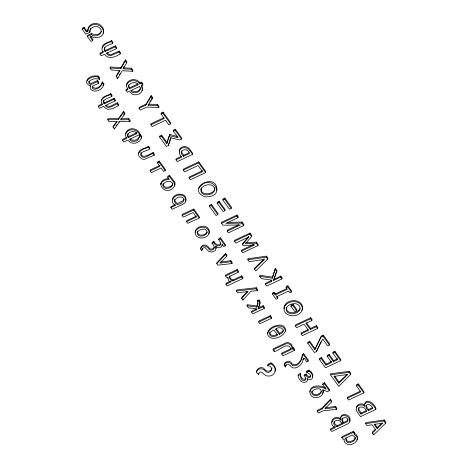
<?xml version="1.0" encoding="UTF-8"?>
<svg xmlns="http://www.w3.org/2000/svg" width="468" height="468" viewBox="0 0 468 468"><rect width="100%" height="100%" fill="white"/><g stroke="black" fill="none" stroke-linecap="round" stroke-linejoin="round"><path stroke-width="0.7" d="M364.332 406.048C365.666 397.467 374.441 405.142 375.745 409.471L360.518 416.643C358.821 413.87 354.539 410.29 356.932 406.686C358.74 404.475 362.22 404.364 364.332 406.048C364.87 396.484 374.394 403.118 375.956 408.435L375.745 409.471M172.926 183.035C172.844 187.984 162.127 189.359 163.256 183.327M103.492 100.509L104.282 102.872L104.072 103.908L113.946 99.263L114.151 98.221L104.282 102.872M355.393 437.247C355.247 440.224 351.497 441.382 349.011 441.593A2.551 2.118 11.3 0 1 347.116 440.821L346.232 439.557L345.934 437.913M92.746 40.622L90.207 37.089L91.476 36.492C94.501 37.99 98.338 38.154 101.17 36.13A7.166 5.955 11.3 0 0 103.358 33.158C105.499 26.799 97.373 21.066 91.787 24.26A8.091 6.727 11.3 0 0 88.136 28.548L87.768 31.333L86.498 31.929L86.709 30.888L84.17 27.355L82.391 28.191L82.181 29.232L85.796 34.258L89.751 32.397C89.277 28.87 92.711 26.413 95.928 26.454A4.487 3.732 11.3 0 1 98.783 27.314C105.733 31.76 96.209 38.885 91.313 34.568L87.358 36.434L90.968 41.459L92.746 40.622L92.956 39.581L90.418 36.048M104.387 47.59L105.259 50.597L105.054 51.638L115.222 46.847L115.426 45.811L105.259 50.597M102.118 47.876C102.246 43.138 108.687 42.67 111.659 40.558L112.934 42.336L112.729 43.378C109.91 44.846 101.451 46.689 105.054 51.638M138.663 153.048C139.248 148.502 145.794 148.584 148.631 146.215L149.848 147.906L149.637 148.947C147.87 151.012 138.469 151.445 141.196 155.961C144.331 160.079 149.567 153.978 152.913 153.504L153.124 152.463C150.456 153.791 140.78 160.202 140.909 152.656M312.671 377.056C313.695 374.242 311.039 371.65 309.009 370.089L308.798 371.124C313.759 373.025 314.168 382.245 307.505 378.7C308.529 382.455 302.983 383.62 300.936 380.999A10.6 8.804 11.3 0 1 298.098 375.646L298.303 374.611C302.486 370.808 298.432 380.578 303.855 380.478C307.031 380.56 305.768 377.027 304.136 375.763L304.346 374.722L306.043 373.926C306.838 375.547 309.085 377.951 310.729 375.898M300.509 373.716C299.731 376.524 303.293 381.315 306.002 378.553M87.768 31.333L87.925 29.583A8.091 6.727 11.3 0 1 91.582 25.301C96.502 22.622 103.299 26.372 103.527 31.976M172.399 200.023C172.733 191.862 188.674 192.284 185.656 201.105M174.663 199.403L175.178 201.649L177.384 203.592L183.105 200.702L184.164 199.169M181.607 150.807L181.689 152.246L183.62 155.294L183.409 156.335L189.499 153.469C187.329 146.273 177.062 150.795 183.409 156.335M291.886 349.298C294.003 344.939 288.768 340.722 284.895 343.348L273.265 348.824L273.055 349.859L274.271 351.55C279.127 350.977 284.263 343.992 289.306 346.261A3.902 3.241 11.3 0 1 290.318 348.286L290.259 350.064L281.73 354.083L282.941 355.774L294.366 350.392L294.577 349.35L293.36 347.66L292.09 348.256L291.886 349.298L293.155 348.701L293.36 347.66M86.82 81.157C87.732 76.337 94.191 75.289 98.274 76.12L99.713 78.127L99.508 79.168L95.39 78.712L93.413 78.993L90.23 80.391L88.914 81.713L88.756 82.813L89.663 84.041L91.43 84.439L97.402 81.625L97.607 80.59L91.102 83.392L89.868 83L88.938 81.21M90.634 86.428L90.757 85.574M140.64 87.768C139.985 91.605 134.111 93.132 131.42 90.382M334.053 421.299L334.667 423.639L337.106 425.751L347.086 420.896A2.884 2.398 11.3 0 0 348.028 419.521M285.761 365.859C288.452 360.606 290.686 368.597 294.237 368.012C296.847 367.906 299.292 366.473 300.906 364.461C304.054 362.103 302.094 353.03 306.499 361.922L308.114 361.161L308.324 360.12L303.755 353.767L302.375 354.416C302.416 359.5 298.356 367.62 292.313 365.461C290.95 361.67 285.234 360.922 284.175 365.332L285.328 366.947L285.971 364.818M302.375 354.416C302.609 359.272 297.332 367.415 292.085 363.952C290.605 359.652 284.175 360.81 284.175 365.332M269.784 332.227C269.305 336.305 274.95 335.965 277.267 334.327M358.716 407.593L358.933 409.664L361.173 413.01L360.968 414.051L366.59 411.401C363.905 403.451 353.779 407.394 360.968 414.051M86.498 31.929L83.965 28.396L84.17 27.355M87.358 36.434L87.563 35.392L91.523 33.532C94.653 35.474 99.661 35.006 101.357 31.426M89.751 32.397L90.429 28.484M91.313 34.568L91.523 33.532M106.985 52.808L108.588 54.153A3.264 2.709 11.3 0 0 110.98 54.604L119.194 51.053L120.475 52.831L120.264 53.873C115.766 56.815 108.313 60.132 104.569 54.235L101.263 55.791L99.988 54.019L100.199 52.983L103.504 51.427M99.508 79.168L98.069 77.162L98.274 76.12M99.333 79.25L99.713 78.127M98.069 77.162C93.027 74.751 80.829 81.713 89.885 85.667C92.026 85.55 89.177 89.201 91.751 90.008C93.822 91.658 96.741 91.207 98.976 90.16A10.15 8.436 11.3 0 0 102.901 86.691L103.937 84L102.492 81.994L101.591 84.737L99.456 87.411L97.736 88.434L94.998 89.236L93.647 89.09L92.582 88.312L92.167 87.013L92.629 86.112L98.602 83.298L98.812 82.257L97.607 80.59M103.726 85.036L102.287 83.035L102.492 81.994M106.476 105.592C110.038 108.225 114.11 103.551 117.445 102.808L118.661 104.499L118.451 105.534C114.286 108.114 107.295 112.016 103.709 106.33L99.514 108.307L98.303 106.628L98.514 105.587L102.106 103.896M112.729 43.378L111.448 41.599L111.659 40.558M116.257 76.658L119.966 70.469L111.53 70.077L110.062 68.035L110.267 67L121.007 67.562L125.506 59.834L126.892 61.77L126.688 62.806L123.037 68.872L131.321 69.252L132.777 71.288L122.201 70.744L117.638 78.583L116.257 76.658L116.462 75.617L119.434 70.668M119.194 51.053L118.989 52.088L110.776 55.645A3.264 2.709 11.3 0 1 108.377 55.189L106.324 53.405L116.491 48.619L116.702 47.578L115.426 45.811M104.072 103.908C100.801 99.257 109.623 97.987 111.858 96.355L110.647 94.665L110.852 93.629C108.102 95.823 101.316 95.94 101.492 100.678M111.858 96.355L112.068 95.32L110.852 93.629M113.081 127.185L117.345 121.446L109.108 121.657L107.734 119.749L107.944 118.714L118.486 118.585L123.616 111.396L124.921 113.209L124.71 114.251L120.533 119.861L128.589 119.644L129.958 121.551L119.603 121.674L114.379 128.992L113.081 127.185L113.285 126.149L116.702 121.557M117.638 78.583L117.848 77.542M110.062 68.035L120.802 68.597L121.007 67.562M117.445 102.808L117.24 103.849C113.894 104.955 108.371 110.079 105.282 105.592L115.151 100.942L115.362 99.9L114.151 98.221M120.802 68.597L125.295 60.875L125.506 59.834M114.379 128.992L114.584 127.957M107.734 119.749L118.281 119.627L118.486 118.585M141.599 85.106C144.472 89.148 140.973 94.706 136.235 94.776A6.055 5.031 11.3 0 1 132.309 94.121L129.045 91.418L127.29 92.243L126.015 90.47L126.225 89.435L127.395 88.879M131.321 69.252L131.526 68.211L123.242 67.831L123.973 66.62M118.281 119.627L123.406 112.431L123.616 111.396M132.777 71.288L132.988 70.247L131.526 68.211M129.308 88.92L128.577 87.335A4.066 3.381 11.3 0 1 128.911 85.141C131.005 82.21 136.147 81.379 138.312 84.685L129.308 88.92L129.519 87.885L128.782 86.299A4.066 3.381 11.3 0 1 128.782 84.895M125.769 133.947A6.868 5.704 11.3 0 1 126.383 131.8C129.677 126.734 137.598 128.238 139.868 133.52L139.663 134.562L129.431 139.376C130.736 141.155 133.193 141.786 135.258 141.108C139.891 141.991 139.119 130.648 141.781 136.674C141.231 140.634 137.27 143.664 133.31 143.267A6.587 5.476 11.3 0 1 129.7 141.898L127.822 140.125L123.751 142.038L122.54 140.359L122.751 139.318L126.822 137.405M128.589 119.644L128.794 118.603L120.738 118.825M129.958 121.551L130.168 120.51L128.794 118.603M128.22 137.686C125.044 132.737 134.351 129.098 136.861 133.614L128.22 137.686L127.904 133.479M140.084 82.906L141.699 82.146L141.494 83.187L139.873 83.947L140.084 82.906C137.405 78.881 131.256 78.402 127.939 81.888A6.148 5.107 11.3 0 0 126.717 84.954M142.424 89.487L141.149 85.72L142.763 84.954L142.974 83.918L141.699 82.146M139.025 108.354L139.23 107.312L145.975 104.136L151.217 95.618L152.568 97.508L152.363 98.543L148.163 105.218L157.365 105.505L158.781 107.482L146.829 107.061L140.306 110.132L139.025 108.354L145.764 105.177L151.006 96.66L151.217 95.618M145.764 105.177L145.975 104.136M140.137 134.714L139.932 135.755L140.312 134.632M148.163 105.218L148.368 104.177L157.57 104.463L158.991 106.441L158.781 107.482M150.836 124.798L164.268 118.474L161.039 113.976L161.249 112.934L163.045 112.086L170.785 122.862L170.58 123.897L168.778 124.745L165.549 120.253L152.118 126.576L150.836 124.798L151.047 123.757L163.835 117.731M149.637 148.947L148.426 147.256L148.631 146.215M157.365 105.505L157.57 104.463M150.146 170.931L159.88 166.345L157.429 162.928L157.634 161.887L159.325 161.091L165.444 169.615L165.239 170.656L163.548 171.452L161.097 168.035L151.357 172.622L150.146 170.931L150.351 169.89L160.091 165.303M148.426 147.256C142.494 149.128 133.538 153.206 141.839 158.816A3.955 3.288 11.3 0 0 144.665 159.301L154.13 155.195L154.335 154.153L153.124 152.463M170.58 123.897L162.841 113.127L163.045 112.086M166.766 143.612L169.404 135.702L178.127 137.756L173.347 131.104L173.552 130.063L175.354 129.215L181.719 138.083L181.514 139.119L179.683 139.985L170.943 137.779L168.293 145.589L166.415 146.472L159.617 137.013L159.822 135.977L161.624 135.129L166.971 142.57L166.766 143.612L161.419 136.165L161.624 135.129M165.239 170.656L159.114 162.133L159.325 161.091M169.404 135.702L169.878 134.538L177.629 136.533M169.673 135.574L169.878 134.538M168.293 145.589L170.931 137.393M181.514 139.119L175.143 130.256L175.354 129.215M160.98 183.684C162.419 180.654 166.181 179.203 169.393 179.577L167.69 177.214L167.901 176.173L169.586 175.383L174.611 181.964A5.417 4.505 11.3 0 1 174.775 184.965L174.289 185.913M168.486 178.454C151.673 180.695 166.549 198.625 174.57 186.001A5.417 4.505 11.3 0 0 174.406 183.006L169.381 176.418L169.586 175.383M179.501 152.047C178.63 149.005 181.683 146.478 184.527 146.507C188.581 146.478 190.663 150.591 192.722 153.393L192.512 154.434L177.284 161.606L176.003 159.822L176.214 158.787L181.256 156.406M170.855 207.611L175.611 205.37C168.854 202.591 173.944 194.624 179.642 195.016C184.86 194.044 188.803 202.281 182.871 204.212L172.072 209.301L170.855 207.611L171.066 206.569L175.225 204.61M189.072 178.01L202.504 171.686L198.075 165.532L184.649 171.855L183.368 170.071L183.579 169.036L198.806 161.864L205.791 171.581L205.581 172.622L190.353 179.794L189.072 178.01L189.277 176.974L202.708 170.65M186.597 221.662L196.361 217.064L193.097 212.519L183.327 217.117L182.111 215.426L182.321 214.385L193.746 209.003L199.444 216.936L199.233 217.977L187.808 223.353L186.597 221.662L186.802 220.627L196.572 216.023M205.581 172.622L198.596 162.899L198.806 161.864M199.233 217.977L193.536 210.044L193.746 209.003M200.556 248.947C202.03 243.846 207.675 246.086 209.442 249.672A2.498 2.071 11.3 0 0 211.747 250.058C215.438 249.52 214.373 244.992 212.045 243.348L212.25 242.307L213.94 241.511L213.73 242.553C214.853 244.928 217.989 247.432 220.323 244.957L220.72 242.874L218.638 239.628L218.849 238.592L220.463 237.826L225.436 244.752L225.225 245.794L223.651 246.531L222.265 244.6L221.241 246.952L219.252 247.788L218.006 247.724L215.771 246.595L215.959 248.982L214.993 250.737L211.846 252.082L208.728 251.427L205.206 247.724L204.13 247.613L202.925 248.221L201.714 250.561L200.556 248.947C201.316 242.892 207.494 244.413 209.652 248.637A2.498 2.071 11.3 0 0 211.951 249.017L213.519 248.327L214.449 246.893M209.389 206.289L209.594 205.247L211.396 204.399L218.024 213.624L217.813 214.666L216.011 215.514L209.389 206.289L211.185 205.44L211.396 204.399M201.854 250.491L202.281 248.613M217.158 203.229L217.363 202.194L219.176 201.339L225.155 209.664L224.95 210.705L223.137 211.559L217.158 203.229L218.965 202.381L219.176 201.339M222.815 199.965L223.025 198.923L224.827 198.075L231.449 207.301L231.245 208.342L229.443 209.19L222.815 199.965L224.617 199.116L224.827 198.075M227.237 231.139L240.376 224.956L222.99 225.225L221.557 223.224L221.762 222.189L236.995 215.017L238.189 216.678L237.984 217.719L225.921 223.394L241.851 223.101L243.664 225.629L228.437 232.801L227.237 231.139L227.448 230.098L238.61 224.845M225.225 245.794L220.252 238.867L220.463 237.826M216.76 263.654L216.965 262.612L225.675 253.445L226.939 255.212L226.734 256.248L219.872 263.127L230.665 261.723L231.976 263.548L217.854 265.169L216.76 263.654L225.465 254.487L225.675 253.445M237.984 217.719L236.785 216.052L236.995 215.017M241.775 275.863L242.991 277.553L242.781 278.589L227.144 285.954L225.927 284.263L231.321 281.724C226.986 282.748 228.899 275.43 226.711 277.506L225.605 275.962L225.81 274.921L237.235 269.539L238.452 271.229L238.241 272.271L229.63 276.325C228.934 278.472 230.899 280.624 232.959 280.958L241.57 276.898L241.775 275.863L233.163 279.917C231.315 279.595 229.607 277.922 229.689 275.974M225.927 284.263L226.138 283.228L230.929 280.97M241.564 251.082L254.691 244.899L243.272 245.641L242.5 244.565L248.923 236.872L235.796 243.05L234.521 241.272L234.725 240.23L249.959 233.058L251.737 235.533L251.527 236.574L245.367 243.793L256.248 243.144L257.991 245.571L242.763 252.743L241.564 251.082L241.775 250.041L253.586 244.477M230.665 261.723L230.876 260.682L220.797 261.992M231.976 263.548L232.186 262.507L230.876 260.682M241.851 223.101L242.055 222.066L227.577 222.329M243.664 225.629L243.875 224.587L242.055 222.066M232.959 280.958L233.163 279.917M238.241 272.271L237.03 270.58L237.235 269.539M242.5 244.565L242.705 243.524L248.672 236.381M241.658 298.309L248.104 291.488L237.715 292.816L236.41 291.002L236.615 289.961L256.318 287.738L257.64 289.581L257.435 290.616L251.006 291.236L242.927 300.076L241.658 298.309L241.868 297.274L247.32 291.5M251.527 236.574L249.748 234.099L249.959 233.058M254.522 269.118L264.467 259.407L249.175 261.671L247.806 259.763L248.017 258.728L266.538 256.136L267.924 258.061L267.714 259.102L255.826 270.931L254.522 269.118L254.732 268.076L264.18 258.851M242.927 300.076L243.132 299.034M256.248 243.144L256.458 242.102L245.571 242.752M257.991 245.571L258.201 244.53L256.458 242.102M246.999 305.739L256.71 307.061C258.868 304.844 257.353 302.802 257.382 300.708L259.061 299.918C261.577 302.264 258.962 305.604 258.178 308.084L263.221 305.709L264.438 307.4L264.227 308.441L252.802 313.823L251.591 312.133L256.16 309.98L256.546 308.857L248.52 307.862L246.999 305.739L247.203 304.697L256.914 306.019L258.061 302.931M257.435 290.616L256.107 288.774L256.318 287.738M251.591 312.133L251.796 311.091L256.37 308.938L256.16 309.98M280.858 276.073L282.14 277.852L281.929 278.893L266.701 286.065L265.42 284.281L271.51 281.414L271.949 280.162L261.355 278.618L259.693 276.307L259.898 275.266L272.54 277.161L275.365 268.421L276.921 270.586L273.645 280.408L280.654 277.109L280.858 276.073L273.85 279.373L273.645 280.408M267.714 259.102L266.333 257.178L266.538 256.136M256.71 307.061L256.914 306.019M263.221 305.709L263.016 306.751L257.973 309.126C258.751 306.645 261.366 303.305 258.857 300.959L259.061 299.918M265.42 284.281L265.631 283.245L271.715 280.379L271.51 281.414M258.722 322.054L258.927 321.019L270.352 315.637L271.569 317.327L271.358 318.369L259.933 323.745L258.722 322.054L270.147 316.678L270.352 315.637M259.693 276.307L272.329 278.203L272.54 277.161M272.329 278.203L275.365 268.421M256.388 372.042C258.143 367.041 263.97 368.281 266.198 371.99C271.534 374.207 274.172 366.368 267.983 365.719L267.696 365.321L270.767 363.876C278.045 366.631 275.564 377.138 267.778 375.985C264.04 376.553 260.781 367.713 258.529 374.57L256.388 372.042C256.528 368.187 262.431 365.654 264.584 369.322C266.163 372.51 272.089 371.452 272.078 367.906M272.411 294.009L272.616 292.974L274.172 292.237L275.4 293.945L275.19 294.986L287.311 289.277L286.088 287.568L286.293 286.533L287.849 285.802L291.582 290.997L291.377 292.038L289.821 292.769L288.592 291.061L276.471 296.765L277.7 298.473L276.143 299.21L272.411 294.009L273.967 293.278L274.172 292.237M258.529 374.57L258.494 373.645M277.7 298.473L277.904 297.437L276.682 295.729M267.696 365.321L267.907 364.279L270.972 362.835C273.827 364.449 276.611 367.953 275.166 371.358M270.767 363.876L270.972 362.835M274.271 351.55L274.476 350.514M291.377 292.038L287.639 286.837L287.849 285.802M279.302 334.357L275.529 329.109C281.081 324.763 287.598 331.66 279.302 334.357L279.513 333.321L276.161 328.653M290.956 306.236L291.166 305.2L292.991 304.335L296.788 309.617L296.577 310.653L294.746 311.518L290.956 306.236L292.787 305.376L292.991 304.335M281.73 354.083L281.935 353.042L290.464 349.023M285.328 366.947L285.679 365.836L285.474 366.877M316.491 325.664L317.766 327.442L317.561 328.483L302.328 335.655L301.053 333.877L308.506 330.367L304.083 324.207L296.624 327.717L295.349 325.939L295.554 324.897L310.787 317.725L312.062 319.504L311.858 320.545L305.885 323.359L310.307 329.519L316.28 326.705L316.491 325.664L310.518 328.477L310.307 329.519M301.053 333.877L301.257 332.836L308.096 329.618M311.858 320.545L310.576 318.766L310.787 317.725M308.114 361.161L303.545 354.802L303.755 353.767M300.304 374.751L300.433 373.604M315.075 348.713L321.469 336.001L323.3 335.141L329.653 343.986L329.449 345.027L327.647 345.875L322.733 339.031L316.327 351.638L314.449 352.521L307.728 343.173L307.938 342.131L309.74 341.283L315.075 348.713L314.865 349.754L309.529 342.324L309.74 341.283M309.009 370.089L306.909 371.071C306.271 373.353 310.822 373.482 310.664 376.219L310.524 376.939C308.88 378.992 306.634 376.588 305.832 374.962L306.043 373.926M306.78 372.224L306.909 371.071M316.327 351.638L321.019 341.775M314.865 349.754L321.469 336.001M329.449 345.027L323.09 336.182L323.3 335.141M319.404 359.418L319.609 358.377L321.411 357.534L326.143 364.122L325.939 365.163L331.596 362.495L327.185 356.359L327.389 355.317L329.191 354.469L333.602 360.612L333.391 361.653L337.568 359.687L332.83 353.094L333.04 352.053L334.842 351.205L340.856 359.576L340.645 360.617L325.418 367.79L319.404 359.418L321.2 358.57L321.411 357.534M317.222 411.331L317.427 410.29L322.089 408.096L330.408 399.222L331.672 400.988L331.461 402.024L324.821 408.798L335.398 407.499L336.708 409.325L323.119 410.816L318.433 413.022L317.222 411.331L321.885 409.137L330.197 400.263L330.408 399.222M322.721 384.509L322.932 383.467L324.546 382.707L329.56 389.68L329.355 390.721L327.524 391.587L322.557 389.821C325.74 396.49 314.046 400.661 310.682 394.974C306.201 385.784 321.545 385.614 326.155 389.282L322.721 384.509L324.342 383.748L324.546 382.707M333.391 361.653L328.981 355.51L329.191 354.469M340.645 360.617L334.632 352.246L334.842 351.205M330.461 374.81L330.665 373.774L349.268 371.294L350.848 373.487L350.637 374.529L338.779 386.392L330.461 374.81L349.064 372.335L350.637 374.529M338.867 383.233L347.87 374.423L333.953 376.395L338.867 383.233L339.072 382.192L347.075 374.365M330.496 429.805L335.363 427.518C326.892 424.055 335.029 414.472 340.587 419.966C340.417 409.441 356.458 420.03 346.946 424.324L331.707 431.496L330.496 429.805L330.7 428.77L334.959 426.763M335.398 407.499L335.603 406.464L325.734 407.675M336.708 409.325L336.919 408.289L335.603 406.464M342.219 418.029L342.067 419.076L343.12 421.177L342.915 422.212L341.277 422.984C338.382 416.526 328.975 423.212 336.896 426.793L337.106 425.751M349.064 372.335L349.268 371.294M340.411 420.048L340.622 419.006C337.884 415.607 331.116 417.807 331.929 422.399M340.587 419.966C339.002 411.208 352.656 414.198 349.596 421.329M347.309 398.256L360.734 391.932L356.312 385.778L356.522 384.737L358.318 383.889L364.022 391.827L363.817 392.868L348.584 400.041L347.309 398.256L347.513 397.221L360.307 391.195M341.815 437.715L342.02 436.673L353.445 431.291L354.633 432.947L354.428 433.988C353.451 434.813 357.844 436.188 357.318 438.212C357.616 440.651 355.569 442.599 353.515 443.524C349.9 446.086 342.933 444.068 344.191 438.855L343.026 439.405L341.815 437.715L353.241 432.333L353.445 431.291M363.817 392.868L358.114 384.93L358.318 383.889M364.25 406.089L364.543 405.013M372.329 433.087L375.71 429.87L372.037 424.757L366.912 425.547L365.561 423.669L365.771 422.627L384.24 419.971L385.819 422.165L385.609 423.201L373.622 434.889L372.329 433.087L372.54 432.052L375.435 429.291M368.281 410.606C361.869 404.738 370.41 401.468 372.739 408.505L368.281 410.606L368.486 409.57L366.245 406.265L366.064 405.259M373.622 434.889L373.827 433.848M377.085 428.565L382.789 423.125L374.119 424.435L377.085 428.565L377.296 427.524L381.958 423.072M385.609 423.201L384.035 421.007L384.24 419.971M216.924 190.341C217.456 171.013 184.562 188.499 205.002 196.911C229.133 196.946 210.372 171.159 198.801 188.276M307.593 379.747L307.809 378.817M356.44 407.335C357.049 403.843 361.998 402.743 364.461 405.048M285.299 331.18C286.872 320.124 267.14 326.026 267.76 333.549M303.083 359.775L303.469 358.43M201.24 187.99C199.596 196.642 214.911 195.021 214.976 187.75M215.976 248.59L215.982 246.15M197.595 231.122C196.583 236.644 205.358 235.919 207.084 232.075M102.322 82.076C101.901 85.96 95.133 90.722 92.43 86.586M166.971 142.57L169.615 134.661M274.09 278.694L276.921 270.586M222.002 245.226L222.282 244.477M142.038 90.54L142.465 89.569M141.061 138.276L141.781 136.674M220.995 242.968L220.527 243.916C218.193 246.39 215.064 243.886 213.94 241.511M322.68 393.448L323.335 391.617L323.113 389.704M103.112 85.65L103.937 84M208.629 233.713L209.114 232.76A5.417 4.505 11.3 0 0 208.95 229.765C206.119 223.195 194.243 226.366 195.168 233.456C196.724 239.909 206.458 239.119 208.904 233.801A5.417 4.505 11.3 0 0 208.74 230.8C206.271 225.289 197.689 226.611 195.32 231.479M283.544 329.987L282.496 331.432L279.513 333.321M284.222 307.172C287.574 299.573 302.018 299.426 302.416 309.003M356.797 440.037L357.54 438.13L357.265 436.223L355.627 434.111L354.177 433.21L354.633 432.947M301.69 310.459L302.346 309.237M139.71 136.387C138.288 139.844 133.228 141.74 130.274 139.031M119.603 74.529L120.305 73.324M300.123 308.488C297.537 313.589 286.755 315.087 286.393 307.809M149.895 101.749L150.661 100.538M151.427 99.327L152.568 97.508M321.147 391.815C319.404 394.729 313.899 396.197 312.174 392.512A3.095 2.568 11.3 0 1 311.986 391.248M116.193 125.705L116.994 124.576M118.603 122.323L119.41 121.194M123.669 114.894L124.5 113.771M82.181 29.232L83.965 28.396M86.709 30.888L87.978 30.291M111.448 41.599C106.979 42.787 98.643 46.771 103.293 52.463L99.988 54.019M110.647 94.665C106.61 95.788 98.104 99.193 102.498 104.651L98.303 106.628M129.519 87.885L137.873 83.947M126.015 90.47L127.776 89.645L126.512 85.995A6.148 5.107 11.3 0 1 127.735 82.924C131.046 79.443 137.194 79.923 139.873 83.947M161.039 113.976L162.841 113.127M128.425 136.644L137.071 132.579M122.54 140.359L126.612 138.44L125.646 136.118A6.868 5.704 11.3 0 1 126.179 132.836C129.472 127.776 137.393 129.279 139.663 134.562M159.617 137.013L161.419 136.165M173.347 131.104L175.143 130.256M157.429 162.928L159.114 162.133M183.62 155.294L189.095 152.72M176.003 159.822L181.683 157.149C179.092 154.809 177.84 149.742 181.847 148.145C186.615 145.782 190.458 150.854 192.512 154.434M167.69 177.214L169.381 176.418M183.368 170.071L198.596 162.899M182.111 215.426L193.536 210.044M221.557 223.224L236.785 216.052M218.638 239.628L220.252 238.867M212.045 243.348L213.73 242.553M234.521 241.272L249.748 234.099M225.605 275.962L237.03 270.58M286.088 287.568L287.639 286.837M257.178 301.749L258.857 300.959M275.4 293.945L286.884 288.54M295.349 325.939L310.576 318.766M273.055 349.859L284.684 344.384C287.639 342.436 292.395 344.401 292.02 348.227M307.728 343.173L309.529 342.324M321.259 337.042L323.09 336.182M302.164 355.452L303.545 354.802M332.83 353.094L334.632 352.246M327.185 356.359L328.981 355.51M298.098 375.646L300.228 374.646M306.704 372.113L308.798 371.124M326.143 364.122L331.8 361.46M333.602 360.612L337.773 358.646M304.136 375.763L305.832 374.962M356.312 385.778L358.114 384.93M361.173 413.01L366.175 410.658M368.486 409.57L372.312 407.768M336.896 426.793L346.876 421.937A2.884 2.398 11.3 0 0 347.853 420.024C347.197 415.134 338.896 418.556 342.915 422.212M365.561 423.669L384.035 421.007M247.806 259.763L266.333 257.178M236.41 291.002L256.107 288.774M325.675 388.066C320.966 385.012 310.208 384.351 309.962 391.921M257.675 301.076L257.382 300.708M141.494 83.187L142.763 84.954M115.222 46.847L116.491 48.619M118.989 52.088L120.264 53.873M125.295 60.875L126.688 62.806M151.006 96.66L152.363 98.543M224.617 199.116L231.245 208.342M275.155 269.463L276.711 271.627M280.654 277.109L281.929 278.893M316.28 326.705L317.561 328.483M306.493 322.879L310.518 328.477M218.965 202.381L224.95 210.705M292.787 305.376L296.577 310.653M374.751 423.985L377.296 427.524M334.567 375.921L339.072 382.192M211.185 205.44L217.813 214.666M321.2 358.57L325.939 365.163M273.967 293.278L275.19 294.986M324.342 383.748L329.355 390.721M113.946 99.263L115.151 100.942M117.24 103.849L118.451 105.534M123.406 112.431L124.71 114.251M140.107 135.673L141.57 137.715M152.913 153.504L154.13 155.195M225.465 254.487L226.734 256.248M241.57 276.898L242.781 278.589M263.016 306.751L264.227 308.441M270.147 316.678L271.358 318.369M293.155 348.701L294.366 350.392M330.197 400.263L331.461 402.024M353.241 432.333L354.428 433.988M97.402 81.625L98.602 83.298M227.922 277.518L228.091 278.255M284.14 307.453L284.228 308.781M195.32 231.426L195.372 232.415M160.98 183.626L161.039 184.62M103.568 32.116A7.166 5.955 11.3 0 1 103.1 33.24M285.427 330.402C284.111 337.141 270.089 342.406 267.404 333.936C268.86 327.308 282.725 321.972 285.427 330.402M162.852 184.983C162.887 191.681 176.237 187.229 171.639 182.192A3.077 2.556 11.3 0 0 169.621 181.262C167.07 181.262 163.747 182.374 162.852 184.983M197.192 232.777C197.467 237.925 205.042 236.545 206.874 233.117A3.1 2.574 11.3 0 0 206.874 231.227L205.978 229.987A3.077 2.556 11.3 0 0 203.96 229.057C201.41 229.057 198.087 230.168 197.192 232.777M355.183 438.288C355.042 441.265 351.292 442.424 348.806 442.634A2.551 2.118 11.3 0 1 346.905 441.856L346.027 440.599L345.811 438.095L352.398 434.994L354.604 436.925L355.183 438.288M321.264 391.283C321.124 395.454 313.87 397.683 311.969 393.547A3.095 2.568 11.3 0 1 311.963 391.675C313.765 388.978 317.661 388.071 320.633 389.195L321.264 391.283M174.459 200.444L174.974 202.691L177.179 204.633C190.482 201.626 180.753 191.821 174.459 200.444M140.429 88.809C139.692 93.003 132.935 94.337 130.584 90.693L139.581 86.457L140.429 88.809M269.574 333.269C269.153 337.668 275.301 336.814 277.659 335.135L273.885 329.881L270.65 331.876L269.574 333.269M284.427 306.13C281.139 316.935 298.59 319.176 302.135 310.272C305.399 299.485 287.966 297.238 284.427 306.13M201.029 189.025C199.579 196.893 211.986 196.273 214.496 190.634C215.941 182.766 203.527 183.374 201.029 189.025M286.451 307.921C285 315.789 297.402 315.169 299.918 309.529C301.357 301.661 288.949 302.269 286.451 307.921"/></g></svg>
